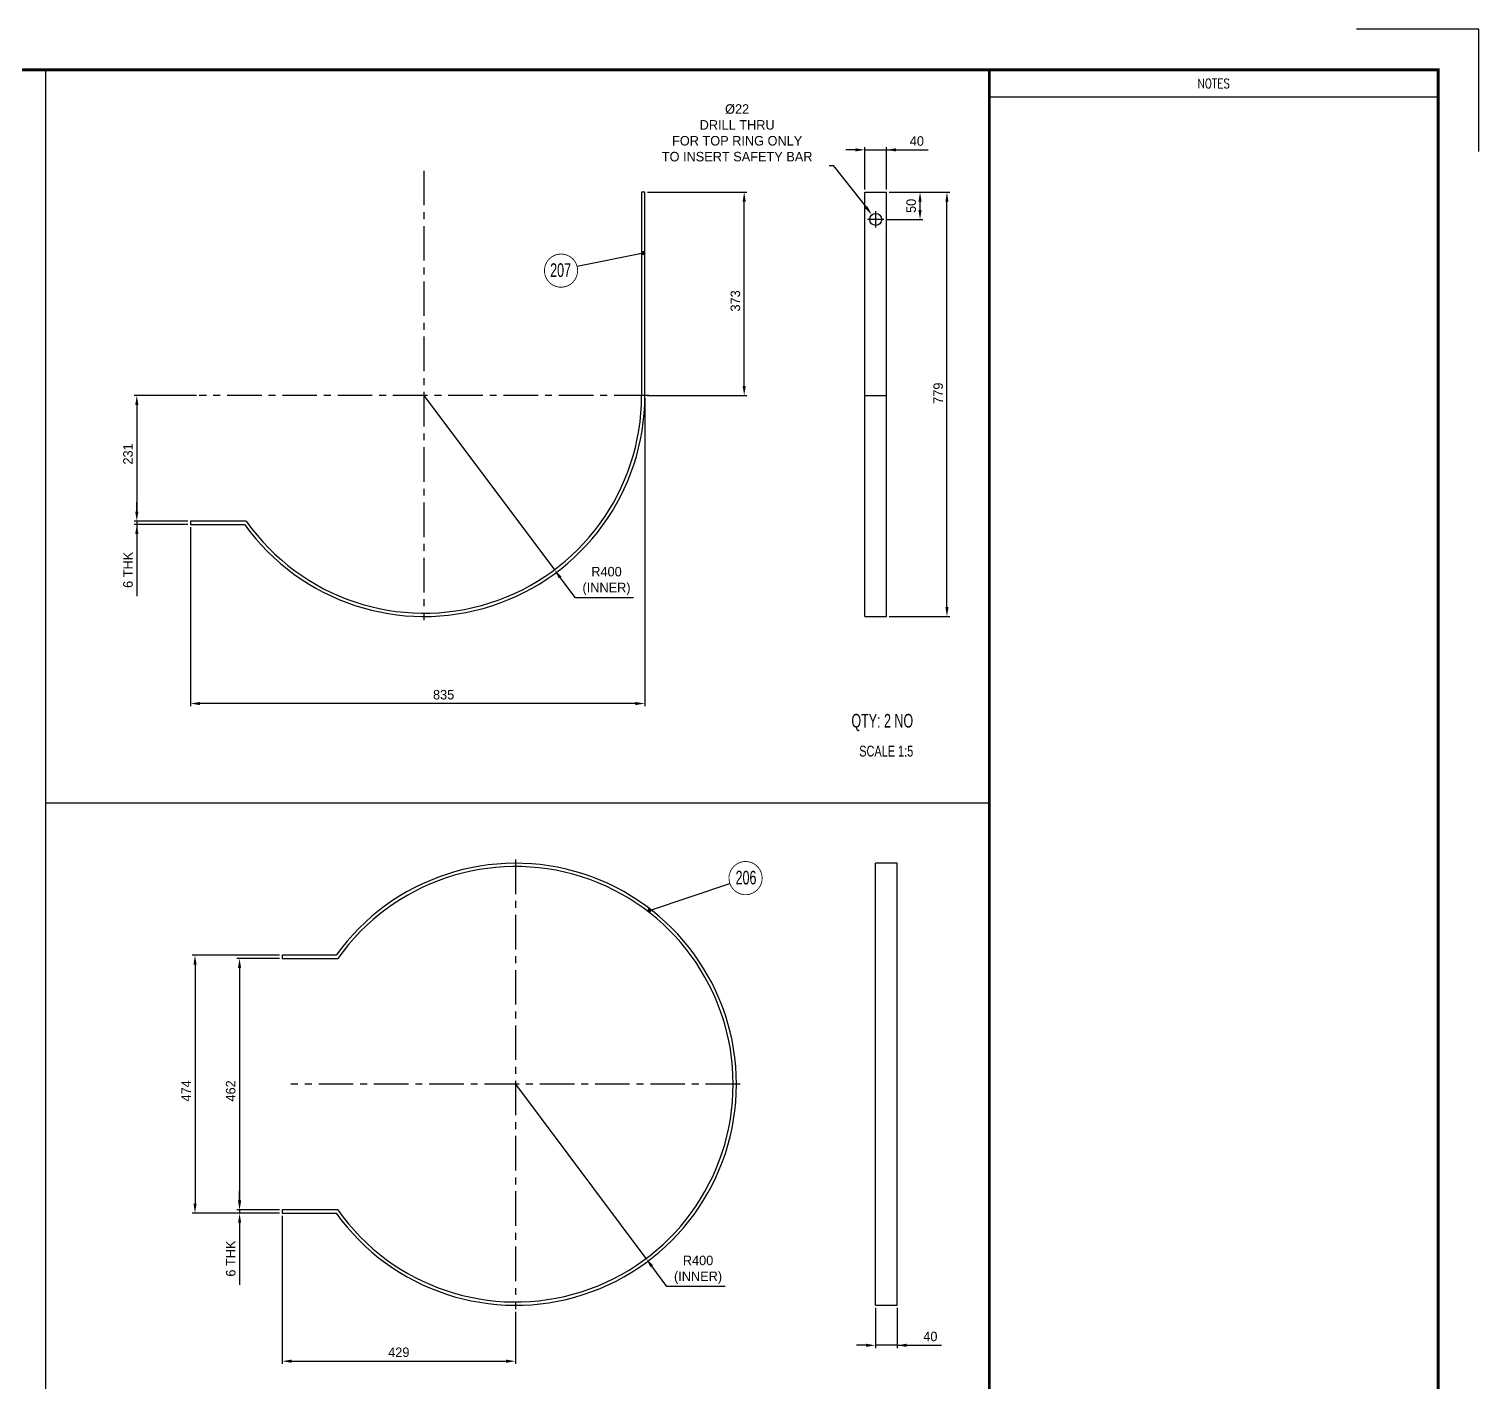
# Model space of a CAD drawing. Header units: millimetres. Extents: x 0 to 16187, y -20471 to 6290.
# Drawn here: x 11163 to 11696, y 2941 to 3438 of the extents above; entities that cross this region are included whole.
import ezdxf
from ezdxf.enums import TextEntityAlignment as Align

# ---------------------------------------------------------------- set-up
doc = ezdxf.new("R2010")
doc.units = ezdxf.units.MM
doc.header["$PDSIZE"] = -1
doc.linetypes.add('CENTERX2', pattern=[20.32, 12.7, -2.54, 2.54, -2.54])
doc.layers.add('BORDER1', color=3, linetype='Continuous')
doc.layers.add('BORDER2', color=7, linetype='Continuous')
doc.styles.add('ROMANC', font='ROMANC', dxfattribs={"height": 5})
doc.styles.add('ROMANS', font='ROMANS.shx', dxfattribs={"width": 0.8})
doc.styles.add('ROMANT', font='ROMANT', dxfattribs={"height": 4})
doc.styles.add('SLDTEXTSTYLE0', font='TXT', dxfattribs={"width": 0.75})
doc.styles.add('SLDTEXTSTYLE2', font='TXT', dxfattribs={"width": 0.686449})
doc.dimstyles.new('AM_ISO', dxfattribs={"dimtxt": 3.5, "dimasz": 3.5, "dimexe": 1, "dimexo": 1, "dimgap": 1.5, "dimtad": 1, "dimdsep": 46, "dimtxsty": 'Standard', "dimcen": 0, "dimclrd": 1, "dimclre": 1, "dimclrt": 1, "dimadec": 0, "dimazin": 2, "dimtp": 0.1, "dimtm": 0.1, "dimtfac": 0.71, "dimtdec": 3, "dimtmove": 0, "dimatfit": 3, "dimfxl": 1, "dimlwd": -1, "dimlwe": -1, "dimarcsym": 1})
doc.dimstyles.new('AM_ISO$3', dxfattribs={"dimtxt": 3.5, "dimasz": 3.5, "dimexe": 1, "dimexo": 1, "dimgap": 1.5, "dimtad": 1, "dimtoh": 1, "dimdsep": 46, "dimtxsty": 'Standard', "dimcen": 0, "dimclrd": 1, "dimclre": 1, "dimclrt": 1, "dimadec": 0, "dimazin": 2, "dimtp": 0.1, "dimtm": 0.1, "dimtfac": 0.71, "dimtdec": 3, "dimtofl": 0, "dimtmove": 0, "dimatfit": 0, "dimfxl": 1, "dimlwd": -1, "dimlwe": -1, "dimarcsym": 1})
doc.dimstyles.new('AM_ISO$7', dxfattribs={"dimtxt": 3.5, "dimasz": 3.5, "dimexe": 1, "dimexo": 1, "dimgap": 1.5, "dimtad": 1, "dimtoh": 1, "dimdsep": 46, "dimtxsty": 'Standard', "dimcen": 0, "dimclrd": 1, "dimclre": 1, "dimclrt": 1, "dimadec": 0, "dimazin": 2, "dimtp": 0.1, "dimtm": 0.1, "dimtfac": 0.71, "dimtdec": 3, "dimtmove": 0, "dimatfit": 3, "dimfxl": 1, "dimlwd": -1, "dimlwe": -1, "dimarcsym": 1})

# ---------------------------------------------------------------- blocks, each defined once
blk = doc.blocks.new('_D_24')
at = {"color": 1, "linetype": 'ByBlock'}
for p, q in [((11202.66, 3260.76), (11202.66, 3264.26)), ((11221.41, 3257.26), (11201.66, 3257.26)), ((11202.66, 3257.26), (11202.66, 3256.06)), ((11221.41, 3256.06), (11201.66, 3256.06)), ((11202.66, 3256.06), (11202.66, 3229.73)), ((11202.66, 3252.56), (11202.66, 3249.06))]:
    blk.add_line(p, q, dxfattribs=at)
at = {"color": 1}
for points in [[(11202.08, 3260.76), (11203.24, 3260.76), (11202.66, 3257.26)], [(11203.24, 3252.56), (11202.08, 3252.56), (11202.66, 3256.06)]]:
    blk.add_solid(points, dxfattribs=at)
at = {"layer": 'Defpoints', "color": 0}
for p in [(11222.41, 3257.26), (11202.66, 3256.06), (11222.41, 3256.06)]:
    blk.add_point(p, dxfattribs=at)
at = {"color": 1, "insert": (11197.66, 3239.39), "char_height": 3.5, "attachment_point": 2, "rotation": 90}
blk.add_mtext('6 THK', dxfattribs=at)
blk = doc.blocks.new('_D_25')
at = {"color": 1, "linetype": 'ByBlock'}
for p, q in [((11389.41, 3302.46), (11389.41, 3189.26)), ((11222.41, 3255.06), (11222.41, 3189.26)), ((11385.91, 3190.26), (11225.91, 3190.26))]:
    blk.add_line(p, q, dxfattribs=at)
at = {"color": 1}
for points in [[(11225.91, 3190.84), (11225.91, 3189.68), (11222.41, 3190.26)], [(11385.91, 3189.68), (11385.91, 3190.84), (11389.41, 3190.26)]]:
    blk.add_solid(points, dxfattribs=at)
at = {"layer": 'Defpoints', "color": 0}
for p in [(11389.41, 3303.46), (11222.41, 3256.06), (11222.41, 3190.26)]:
    blk.add_point(p, dxfattribs=at)
at = {"color": 1, "insert": (11315.43, 3195.26), "char_height": 3.5, "attachment_point": 2}
blk.add_mtext('835', dxfattribs=at)
blk = doc.blocks.new('_D_27')
at = {"color": 1, "linetype": 'ByBlock'}
for p, q in [((11390.41, 3378.14), (11426.91, 3378.14)), ((11425.91, 3306.96), (11425.91, 3374.64)), ((11390.41, 3303.46), (11426.91, 3303.46))]:
    blk.add_line(p, q, dxfattribs=at)
at = {"color": 1}
for points in [[(11426.49, 3374.64), (11425.32, 3374.64), (11425.91, 3378.14)], [(11425.32, 3306.96), (11426.49, 3306.96), (11425.91, 3303.46)]]:
    blk.add_solid(points, dxfattribs=at)
at = {"layer": 'Defpoints', "color": 0}
for p in [(11389.41, 3378.14), (11425.91, 3378.14), (11389.41, 3303.46)]:
    blk.add_point(p, dxfattribs=at)
at = {"color": 1, "insert": (11420.91, 3338.21), "char_height": 3.5, "attachment_point": 2, "rotation": 90}
blk.add_mtext('373', dxfattribs=at)
blk = doc.blocks.new('_D_29')
at = {"color": 1, "linetype": 'ByBlock'}
for p, q in [((11224.62, 3303.46), (11201.66, 3303.46)), ((11202.66, 3299.96), (11202.66, 3260.76)), ((11221.41, 3257.26), (11201.66, 3257.26))]:
    blk.add_line(p, q, dxfattribs=at)
at = {"color": 1}
for points in [[(11203.24, 3299.96), (11202.07, 3299.96), (11202.66, 3303.46)], [(11202.07, 3260.76), (11203.24, 3260.76), (11202.66, 3257.26)]]:
    blk.add_solid(points, dxfattribs=at)
at = {"layer": 'Defpoints', "color": 0}
for p in [(11225.62, 3303.46), (11202.66, 3257.26), (11222.41, 3257.26)]:
    blk.add_point(p, dxfattribs=at)
at = {"color": 1, "insert": (11197.66, 3281.98), "char_height": 3.5, "attachment_point": 2, "rotation": 90}
blk.add_mtext('231', dxfattribs=at)
blk = doc.blocks.new('_D_30')
at = {"color": 1, "linetype": 'ByBlock'}
for p, q in [((11466.74, 3393.73), (11463.24, 3393.73)), ((11470.24, 3379.14), (11470.24, 3394.73)), ((11470.24, 3393.73), (11478.24, 3393.73)), ((11478.24, 3379.14), (11478.24, 3394.73)), ((11478.24, 3393.73), (11493.49, 3393.73)), ((11481.74, 3393.73), (11485.24, 3393.73))]:
    blk.add_line(p, q, dxfattribs=at)
at = {"color": 1}
for points in [[(11466.74, 3393.14), (11466.74, 3394.31), (11470.24, 3393.73)], [(11481.74, 3394.31), (11481.74, 3393.14), (11478.24, 3393.73)]]:
    blk.add_solid(points, dxfattribs=at)
at = {"layer": 'Defpoints', "color": 0}
for p in [(11478.24, 3393.73), (11470.24, 3378.14), (11478.24, 3378.14)]:
    blk.add_point(p, dxfattribs=at)
at = {"color": 1, "insert": (11489.37, 3398.73), "char_height": 3.5, "attachment_point": 2}
blk.add_mtext('40', dxfattribs=at)
blk = doc.blocks.new('_D_31')
at = {"color": 1, "linetype": 'ByBlock'}
for p, q in [((11479.24, 3378.14), (11501.44, 3378.14)), ((11500.44, 3225.76), (11500.44, 3374.64)), ((11479.24, 3222.26), (11501.44, 3222.26))]:
    blk.add_line(p, q, dxfattribs=at)
at = {"color": 1}
for points in [[(11501.02, 3374.64), (11499.85, 3374.64), (11500.44, 3378.14)], [(11499.85, 3225.76), (11501.02, 3225.76), (11500.44, 3222.26)]]:
    blk.add_solid(points, dxfattribs=at)
at = {"layer": 'Defpoints', "color": 0}
for p in [(11478.24, 3378.14), (11500.44, 3378.14), (11478.24, 3222.26)]:
    blk.add_point(p, dxfattribs=at)
at = {"color": 1, "insert": (11495.44, 3304.3), "char_height": 3.5, "attachment_point": 2, "rotation": 90}
blk.add_mtext('779', dxfattribs=at)
blk = doc.blocks.new('_D_33')
at = {"color": 1, "linetype": 'ByBlock'}
for p, q in [((11255.06, 3097.76), (11223.06, 3097.76)), ((11224.06, 3094.26), (11224.06, 3006.46)), ((11255.06, 3002.96), (11223.06, 3002.96))]:
    blk.add_line(p, q, dxfattribs=at)
at = {"color": 1}
for points in [[(11224.64, 3094.26), (11223.47, 3094.26), (11224.06, 3097.76)], [(11223.47, 3006.46), (11224.64, 3006.46), (11224.06, 3002.96)]]:
    blk.add_solid(points, dxfattribs=at)
at = {"layer": 'Defpoints', "color": 0}
for p in [(11256.06, 3097.76), (11224.06, 3002.96), (11256.06, 3002.96)]:
    blk.add_point(p, dxfattribs=at)
at = {"color": 1, "insert": (11219.06, 3047.9), "char_height": 3.5, "attachment_point": 2, "rotation": 90}
blk.add_mtext('474', dxfattribs=at)
blk = doc.blocks.new('_D_36')
at = {"color": 1, "linetype": 'ByBlock'}
for p, q in [((11255.06, 3096.56), (11239.41, 3096.56)), ((11240.41, 3093.06), (11240.41, 3007.66)), ((11255.06, 3004.16), (11239.41, 3004.16))]:
    blk.add_line(p, q, dxfattribs=at)
at = {"color": 1}
for points in [[(11240.99, 3093.06), (11239.82, 3093.06), (11240.41, 3096.56)], [(11239.82, 3007.66), (11240.99, 3007.66), (11240.41, 3004.16)]]:
    blk.add_solid(points, dxfattribs=at)
at = {"layer": 'Defpoints', "color": 0}
for p in [(11256.06, 3096.56), (11240.41, 3004.16), (11256.06, 3004.16)]:
    blk.add_point(p, dxfattribs=at)
at = {"color": 1, "insert": (11235.41, 3047.9), "char_height": 3.5, "attachment_point": 2, "rotation": 90}
blk.add_mtext('462', dxfattribs=at)
blk = doc.blocks.new('_D_38')
at = {"color": 1, "linetype": 'ByBlock'}
for p, q in [((11474.14, 2968.16), (11474.14, 2953.42)), ((11482.14, 2968.16), (11482.14, 2953.42)), ((11470.64, 2954.42), (11467.14, 2954.42)), ((11482.14, 2954.42), (11474.14, 2954.42)), ((11482.14, 2954.42), (11498.47, 2954.42)), ((11485.64, 2954.42), (11489.14, 2954.42))]:
    blk.add_line(p, q, dxfattribs=at)
at = {"color": 1}
for points in [[(11470.64, 2953.84), (11470.64, 2955.01), (11474.14, 2954.42)], [(11485.64, 2955.01), (11485.64, 2953.84), (11482.14, 2954.42)]]:
    blk.add_solid(points, dxfattribs=at)
at = {"layer": 'Defpoints', "color": 0}
for p in [(11474.14, 2969.16), (11482.14, 2969.16), (11474.14, 2954.42)]:
    blk.add_point(p, dxfattribs=at)
at = {"color": 1, "insert": (11494.34, 2959.42), "char_height": 3.5, "attachment_point": 2}
blk.add_mtext('40', dxfattribs=at)
blk = doc.blocks.new('*D3565')
at = {"color": 1, "linetype": 'ByBlock'}
for p, q in [((11308.21, 3303.46), (11356.17, 3239.43)), ((11363.88, 3229.12), (11358.26, 3236.63)), ((11385.22, 3229.12), (11363.88, 3229.12))]:
    blk.add_line(p, q, dxfattribs=at)
at = {"color": 1}
blk.add_solid([(11358.73, 3236.98), (11357.8, 3236.28), (11356.17, 3239.43)], dxfattribs=at)
at = {"layer": 'Defpoints', "color": 0}
for p in [(11308.21, 3303.46), (11356.17, 3239.43)]:
    blk.add_point(p, dxfattribs=at)
at = {"color": 1, "insert": (11375.3, 3235.29), "char_height": 3.5, "attachment_point": 5}
blk.add_mtext('R400\\P(INNER)', dxfattribs=at)
blk = doc.blocks.new('*D3567')
at = {"color": 1, "linetype": 'ByBlock'}
for p, q in [((11341.86, 3050.36), (11389.81, 2986.32)), ((11397.53, 2976.02), (11391.91, 2983.52)), ((11418.86, 2976.02), (11397.53, 2976.02))]:
    blk.add_line(p, q, dxfattribs=at)
at = {"color": 1}
blk.add_solid([(11392.38, 2983.87), (11391.44, 2983.17), (11389.81, 2986.32)], dxfattribs=at)
at = {"layer": 'Defpoints', "color": 0}
for p in [(11341.86, 3050.36), (11389.81, 2986.32)]:
    blk.add_point(p, dxfattribs=at)
at = {"color": 1, "insert": (11408.95, 2982.18), "char_height": 3.5, "attachment_point": 5}
blk.add_mtext('R400\\P(INNER)', dxfattribs=at)
blk = doc.blocks.new('*D3568')
at = {"color": 1, "linetype": 'ByBlock'}
for p, q in [((11240.44, 3007.66), (11240.44, 3011.16)), ((11255.06, 3004.16), (11239.44, 3004.16)), ((11255.06, 3002.96), (11239.44, 3002.96)), ((11240.44, 3004.16), (11240.44, 3002.96)), ((11240.44, 2999.46), (11240.44, 2976.62))]:
    blk.add_line(p, q, dxfattribs=at)
at = {"color": 1}
for points in [[(11239.86, 3007.66), (11241.03, 3007.66), (11240.44, 3004.16)], [(11241.03, 2999.46), (11239.86, 2999.46), (11240.44, 3002.96)]]:
    blk.add_solid(points, dxfattribs=at)
at = {"layer": 'Defpoints', "color": 0}
for p in [(11240.44, 3002.96), (11256.06, 3004.16), (11256.06, 3002.96)]:
    blk.add_point(p, dxfattribs=at)
at = {"color": 1, "insert": (11237.19, 2986.29), "char_height": 3.5, "attachment_point": 5, "rotation": 90}
blk.add_mtext('6 THK', dxfattribs=at)
blk = doc.blocks.new('*D3569')
at = {"color": 1, "linetype": 'ByBlock'}
for p, q in [((11256.06, 3001.96), (11256.06, 2947.59)), ((11341.86, 2966.77), (11341.86, 2947.59)), ((11259.56, 2948.59), (11338.36, 2948.59))]:
    blk.add_line(p, q, dxfattribs=at)
at = {"color": 1}
for points in [[(11259.56, 2949.17), (11259.56, 2948), (11256.06, 2948.59)], [(11338.36, 2948), (11338.36, 2949.17), (11341.86, 2948.59)]]:
    blk.add_solid(points, dxfattribs=at)
at = {"layer": 'Defpoints', "color": 0}
for p in [(11256.06, 3002.96), (11341.86, 2967.77), (11341.86, 2948.59)]:
    blk.add_point(p, dxfattribs=at)
at = {"color": 1, "insert": (11298.96, 2951.84), "char_height": 3.5, "attachment_point": 5}
blk.add_mtext('429', dxfattribs=at)
blk = doc.blocks.new('*U609')
at = {"layer": 'BORDER1', "color": 154, "true_color": 0x1859a9, "const_width": 1}
blk.add_lwpolyline([(1.81, 811), (1144, 811), (1144, 0), (0, 0), (0, 811)], close=True, dxfattribs=at)
blk.add_lwpolyline([(979, 0), (979, 811)], dxfattribs=at)
at = {"layer": 'BORDER2'}
for points in [[(1159, 781), (1159, 826), (1114, 826)], [(1144, 801), (979, 801)]]:
    blk.add_lwpolyline(points, dxfattribs=at)
at = {"layer": 'BORDER2', "style": 'ROMANC', "width": 0.8}
blk.add_text('NOTES', height=3.5, dxfattribs=at).set_placement((1061.5, 806), align=Align.MIDDLE_CENTER)
at = {"layer": 'BORDER2', "flags": 8}
for tag, height, style, p in [('REV-A', 3.24, 'ROMANS', (986.93, 140.25)), ('RE-A', 8.06, 'ROMANT', (1084.63, 7.17))]:
    blk.add_attdef(tag, text='', height=height, dxfattribs=dict(at, style=style)).set_placement(p, align=Align.CENTER)
at = {"layer": 'BORDER2', "style": 'ROMANS', "width": 3.830216}
blk.add_attdef('DATE-A', text='', height=3.24, dxfattribs=at).set_placement((995.51, 140.25), (1008.51, 140.25), align=Align.FIT)
at = {"layer": 'BORDER2'}
for tag, height, style, p in [('DRN-A', 3.24, 'ROMANS', (1018.38, 140.25)), ('CHD-A', 3.24, 'ROMANS', (1032.35, 140.25)), ('APD-A', 3.24, 'ROMANS', (1046.64, 140.25)), ('CONS_CONT_VEND', 4.2, 'ROMANC', (1061.39, 72.83))]:
    blk.add_attdef(tag, text='', height=height, dxfattribs=dict(at, style=style)).set_placement(p, align=Align.CENTER)
at = {"layer": 'BORDER2', "style": 'ROMANS', "width": 0.8}
for tag, p, height in [('1:X', (997.23, 122.55), 3.5), ('LOC', (1042.74, 122.55), 3.5), ('PROJ_NO', (1118.64, 122.55), 3.5), ('CONS_DRG_NO', (1011, 63), 3)]:
    blk.add_attdef(tag, p, '', height=height, dxfattribs=at)
at = {"layer": 'BORDER2', "lineweight": 30, "width": 0.8, "flags": 104}
blk.add_attdef('COMMENTS-A', text='', height=2.2, dxfattribs=at).set_placement((1055.21, 142.07), align=Align.MIDDLE_LEFT)
at = {"layer": 'BORDER2', "style": 'ROMANS', "width": 0.8}
for tag, p in [('PROJECT_TITLE_1', (1061.07, 55.35)), ('PROJECT_TITLE_2', (1061.07, 49.3))]:
    blk.add_attdef(tag, text='', height=3.5, dxfattribs=at).set_placement(p, align=Align.MIDDLE)
at = {"layer": 'BORDER2', "style": 'ROMANT', "width": 0.8}
for tag, p in [('DRG_TITLE_1', (1061.07, 36.31)), ('DRG_TITLE_2', (1061.07, 28.31)), ('DRG_TITLE_3', (1061.07, 20.31))]:
    blk.add_attdef(tag, text='', height=5, dxfattribs=at).set_placement(p, align=Align.CENTER)
at = {"layer": 'BORDER2', "style": 'ROMANT'}
for tag, p in [('AR', (995, 7.17)), ('PA', (1011.74, 7.17)), ('DC', (1028.45, 7.17)), ('TS', (1120.84, 7.17))]:
    blk.add_attdef(tag, p, '', height=8.06, dxfattribs=at)
for tag, p in [('SRNO', (1074.7, 7.17)), ('SH', (1115.8, 7.18))]:
    blk.add_attdef(tag, text='', height=8.06, dxfattribs=at).set_placement(p, align=Align.RIGHT)
at = {"layer": 'BORDER2', "style": 'ROMANS', "flags": 2}
blk.add_attdef('TB_VERSION', text='', height=2, dxfattribs=at).set_placement((1, -1), align=Align.TOP_LEFT)
blk = doc.blocks.new('*D5606')
at = {"color": 1, "linetype": 'ByBlock'}
for p, q in [((11457.15, 3387.96), (11458.65, 3387.96)), ((11458.65, 3387.96), (11470.72, 3372.62))]:
    blk.add_line(p, q, dxfattribs=at)
at = {"color": 1}
blk.add_solid([(11470.26, 3372.26), (11471.18, 3372.98), (11472.88, 3369.87)], dxfattribs=at)
at = {"layer": 'Defpoints', "color": 0}
for p in [(11472.88, 3369.87), (11475.61, 3366.41)]:
    blk.add_point(p, dxfattribs=at)
at = {"color": 1, "insert": (11423.32, 3399.96), "char_height": 3.5, "attachment_point": 5}
blk.add_mtext('%%c22\\PDRILL THRU\\PFOR TOP RING ONLY\\PTO INSERT SAFETY BAR', dxfattribs=at)
blk = doc.blocks.new('*D5607')
at = {"color": 1, "linetype": 'ByBlock'}
for p, q in [((11479.24, 3378.14), (11491.54, 3378.14)), ((11490.54, 3371.64), (11490.54, 3374.64)), ((11478.25, 3368.14), (11491.54, 3368.14))]:
    blk.add_line(p, q, dxfattribs=at)
at = {"color": 1}
for points in [[(11491.12, 3374.64), (11489.95, 3374.64), (11490.54, 3378.14)], [(11489.95, 3371.64), (11491.12, 3371.64), (11490.54, 3368.14)]]:
    blk.add_solid(points, dxfattribs=at)
at = {"layer": 'Defpoints', "color": 0}
for p in [(11478.24, 3378.14), (11490.54, 3378.14), (11477.25, 3368.14)]:
    blk.add_point(p, dxfattribs=at)
at = {"color": 1, "insert": (11487.29, 3373.14), "char_height": 3.5, "attachment_point": 5, "rotation": 90}
blk.add_mtext('50', dxfattribs=at)

msp = doc.modelspace()

# ---------------------------------------------------------------- linework, layer by layer
for p, q in [((11169.11581, 3423.13313), (11169.11581, 2903.4226)), ((11169.11581, 3153.79223), (11515.99468, 3153.79223))]:
    msp.add_line(p, q)
at = {"color": 3, "linetype": 'CENTERX2', "lineweight": 25}
for p, q in [((11308.20941, 3386.04925), (11308.20941, 3220.87302)), ((11474.24462, 3365.13841), (11474.24462, 3371.14385)), ((11477.24734, 3368.14113), (11471.2419, 3368.14113)), ((11390.79752, 3303.46113), (11225.62129, 3303.46113)), ((11341.85694, 3132.94349), (11341.85694, 2967.76726)), ((11424.44506, 3050.35537), (11259.26883, 3050.35537))]:
    msp.add_line(p, q, dxfattribs=at)
at = {"color": 7, "linetype": 'Continuous', "lineweight": 25}
for p, q in [((11388.20941, 3378.14113), (11388.20941, 3303.46113)), ((11389.40941, 3378.14113), (11388.20941, 3378.14113)), ((11389.40941, 3303.46113), (11389.40941, 3378.14113)), ((11470.24462, 3303.46113), (11470.24462, 3378.14113)), ((11470.24462, 3378.14113), (11478.24462, 3378.14113)), ((11478.24462, 3303.46113), (11478.24462, 3378.14113)), ((11470.24462, 3222.26113), (11470.24462, 3303.46113)), ((11470.24462, 3303.46113), (11478.24462, 3303.46113)), ((11478.24462, 3222.26113), (11478.24462, 3303.46113)), ((11242.89815, 3257.26113), (11222.40941, 3257.26113)), ((11222.40941, 3257.26113), (11222.40941, 3256.06113)), ((11222.40941, 3256.06113), (11242.28005, 3256.06113)), ((11470.24462, 3222.26113), (11478.24462, 3222.26113)), ((11482.14277, 3131.55537), (11474.14277, 3131.55537)), ((11474.14277, 2969.15537), (11474.14277, 3131.55537)), ((11482.14277, 2969.15537), (11482.14277, 3131.55537)), ((11256.05694, 3097.75537), (11256.05694, 3096.55537)), ((11275.92759, 3097.75537), (11256.05694, 3097.75537)), ((11256.05694, 3096.55537), (11276.54569, 3096.55537)), ((11276.54569, 3004.15537), (11256.05694, 3004.15537)), ((11256.05694, 3004.15537), (11256.05694, 3002.95537)), ((11256.05694, 3002.95537), (11275.92759, 3002.95537)), ((11474.14277, 2969.15537), (11482.14277, 2969.15537))]:
    msp.add_line(p, q, dxfattribs=at)
at = {"color": 4}
for points in [[(11352.49674, 3349.34582, 0.3125, 0.3125, -1), (11364.68424, 3349.34582, 0.3125, 0.3125, -1)], [(11432.50442, 3126.10817, 0.3125, 0.3125, 1), (11420.31692, 3126.10817, 0.3125, 0.3125, 1)]]:
    msp.add_lwpolyline(points, format="xyseb", close=True, dxfattribs=at)
msp.add_circle((11474.24462, 3368.14113), 2.2)
at = {"color": 7, "linetype": 'Continuous', "lineweight": 25}
for centre, radius, start, end in [((11308.20941, 3303.46113), 81.2, 215.7142977, 0), ((11308.20941, 3303.46113), 80, 215.2748974, 0), ((11341.85694, 3050.35537), 81.2, 215.7142977, 144.2857023), ((11341.85694, 3050.35537), 80, 215.2748974, 144.7251026)]:
    msp.add_arc(centre, radius, start, end, dxfattribs=at)

# ---------------------------------------------------------------- block references
at = {"layer": 'BORDER1'}
msp.add_blockref('*U609', (10536.99468, 2612.13313), dxfattribs=at)

# ---------------------------------------------------------------- texts
at = {"color": 4, "style": 'SLDTEXTSTYLE2', "width": 0.686449}
for s, p in [('207', (11358.42402, 3349.53879)), ('206', (11426.57714, 3126.30114))]:
    msp.add_text(s, height=5, dxfattribs=at).set_placement(p, align=Align.MIDDLE_CENTER)
at = {"color": 7, "linetype": 'Continuous', "lineweight": 0, "style": 'SLDTEXTSTYLE0', "width": 0.686449}
msp.add_text('QTY: 2 NO', height=5, dxfattribs=at).set_placement((11476.6679, 3183.94695), align=Align.MIDDLE_CENTER)
at = {"color": 7, "linetype": 'Continuous', "lineweight": 0, "insert": (11468.19913, 3174.78449), "char_height": 4, "attachment_point": 1, "style": 'SLDTEXTSTYLE0'}
msp.add_mtext('SCALE 1:5', dxfattribs=at)

# ---------------------------------------------------------------- dimensions: what is measured, and where the dimension line sits
dim = msp.add_diameter_dim_2p(p1=(11475.60517, 3366.41229), p2=(11472.88406, 3369.86998), text='<>\\PDRILL THRU\\PFOR TOP RING ONLY\\PTO INSERT SAFETY BAR', dimstyle='AM_ISO$3', override={"dimtxt": 3.5, "dimlfac": 5, "dimtxsty": 'Standard'})
dim.commit()
dim.dimension.update_dxf_attribs({"geometry": '*D5606', "text_midpoint": (11423.31697, 3387.95668), "dimtype": 163})
for base, p1, p2, dimstyle, override, picture, middle in [((11478.24462, 3393.72572), (11470.24462, 3378.14113), (11478.24462, 3378.14113), 'AM_ISO', {"dimtxt": 3.5, "dimdec": 0, "dimlfac": 5}, '_D_30', (11489.36962, 3393.72572)), ((11222.40941, 3190.26113), (11389.40941, 3303.46113), (11222.40941, 3256.06113), 'AM_ISO', {"dimtxt": 3.5, "dimdec": 0, "dimlfac": 5}, '_D_25', (11315.42683, 3190.26113)), ((11474.14277, 2954.42299), (11482.14277, 2969.15537), (11474.14277, 2969.15537), 'AM_ISO$3', {"dimtxt": 3.5, "dimlfac": 5, "dimtofl": 1}, '_D_38', (11494.34448, 2954.42299))]:
    dim = msp.add_linear_dim(base=base, p1=p1, p2=p2, dimstyle=dimstyle, override=override)
    dim.commit()
    dim.dimension.update_dxf_attribs({"geometry": picture, "text_midpoint": middle, "dimtype": 160})
for base, p1, p2, dimstyle, override, picture, middle in [((11425.90816, 3378.14113), (11389.40941, 3303.46113), (11389.40941, 3378.14113), 'AM_ISO', {"dimtxt": 3.5, "dimdec": 0, "dimlfac": 5}, '_D_27', (11425.90816, 3338.21077)), ((11490.53685, 3378.14113), (11477.24734, 3368.14113), (11478.24462, 3378.14113), 'AM_ISO', {"dimtxt": 3.5, "dimdec": 0, "dimlfac": 5}, '*D5607', (11490.53685, 3373.14113)), ((11500.43823, 3378.14113), (11478.24462, 3222.26113), (11478.24462, 3378.14113), 'AM_ISO', {"dimtxt": 3.5, "dimdec": 0, "dimlfac": 5}, '_D_31', (11500.43823, 3304.29982)), ((11202.65662, 3257.26113), (11225.62129, 3303.46113), (11222.40941, 3257.26113), 'AM_ISO', {"dimtxt": 3.5, "dimdec": 0, "dimlfac": 5}, '_D_29', (11202.65662, 3281.97856)), ((11224.05694, 3002.95537), (11256.05694, 3097.75537), (11256.05694, 3002.95537), 'AM_ISO$3', {"dimtxt": 3.5, "dimlfac": 5, "dimtofl": 1}, '_D_33', (11224.05694, 3047.90434)), ((11240.40603, 3004.15537), (11256.05694, 3096.55537), (11256.05694, 3004.15537), 'AM_ISO$3', {"dimtxt": 3.5, "dimlfac": 5, "dimtofl": 1}, '_D_36', (11240.40603, 3047.90434))]:
    dim = msp.add_linear_dim(base=base, p1=p1, p2=p2, angle=90, dimstyle=dimstyle, override=override)
    dim.commit()
    dim.dimension.update_dxf_attribs({"geometry": picture, "text_midpoint": middle, "dimtype": 160})
for center, mpoint, picture, middle in [((11308.20941, 3303.46113), (11356.16597, 3239.42858), '*D3565', (11375.30064, 3229.12334)), ((11341.85694, 3050.35537), (11389.81351, 2986.32282), '*D3567', (11408.94818, 2976.01758))]:
    dim = msp.add_radius_dim(center=center, mpoint=mpoint, text='<>\\P(INNER)', dimstyle='AM_ISO$3', override={"dimtxt": 3.5, "dimlfac": 5, "dimtxsty": 'Standard', "dimtofl": 1})
    dim.commit()
    dim.dimension.update_dxf_attribs({"geometry": picture, "text_midpoint": middle, "dimtype": 164})
dim = msp.add_linear_dim(base=(11202.66152, 3256.06113), p1=(11222.40941, 3257.26113), p2=(11222.40941, 3256.06113), angle=90, text='<> THK', dimstyle='AM_ISO', override={"dimtxt": 3.5, "dimdec": 0, "dimlfac": 5, "dimtxsty": 'Standard'})
dim.commit()
dim.dimension.update_dxf_attribs({"geometry": '_D_24', "text_midpoint": (11202.66152, 3239.39447), "dimtype": 160})
dim = msp.add_linear_dim(base=(11240.44327, 3002.95537), p1=(11256.05694, 3004.15537), p2=(11256.05694, 3002.95537), angle=90, text='<> THK', dimstyle='AM_ISO', override={"dimtxt": 3.5, "dimdec": 0, "dimlfac": 5, "dimtxsty": 'Standard'})
dim.commit()
dim.dimension.update_dxf_attribs({"geometry": '*D3568', "text_midpoint": (11237.19327, 2986.28871)})
dim = msp.add_linear_dim(base=(11341.85694, 2948.58752), p1=(11256.05694, 3002.95537), p2=(11341.85694, 2967.76726), dimstyle='AM_ISO$3', override={"dimtxt": 3.5, "dimlfac": 5, "dimtofl": 1})
dim.commit()
dim.dimension.update_dxf_attribs({"geometry": '*D3569', "text_midpoint": (11298.95694, 2951.83752)})

# ---------------------------------------------------------------- leaders
at = {"color": 4}
for points in [[(11388.83728, 3355.80138), (11364.48283, 3350.89958)], [(11391.09396, 3114.25569), (11420.63358, 3124.16934)]]:
    msp.add_leader(points, dimstyle='AM_ISO$7', override={"dimasz": 1.5, "dimldrblk": 'Dot'}, dxfattribs=at)

doc.saveas('drawing.dxf')
